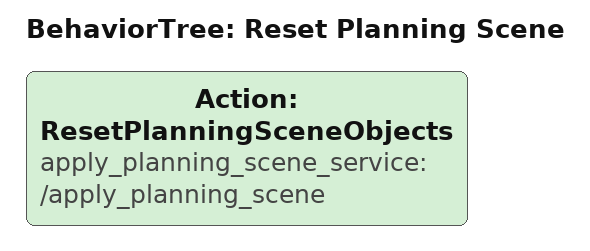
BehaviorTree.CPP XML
<?xml version="1.0" encoding="UTF-8" ?>
<root BTCPP_format="4" main_tree_to_execute="Reset Planning Scene">
  <BehaviorTree ID="Reset Planning Scene" _description="" _hardcoded="false">
    <Action
      ID="ResetPlanningSceneObjects"
      apply_planning_scene_service="/apply_planning_scene"
    />
  </BehaviorTree>
</root>
